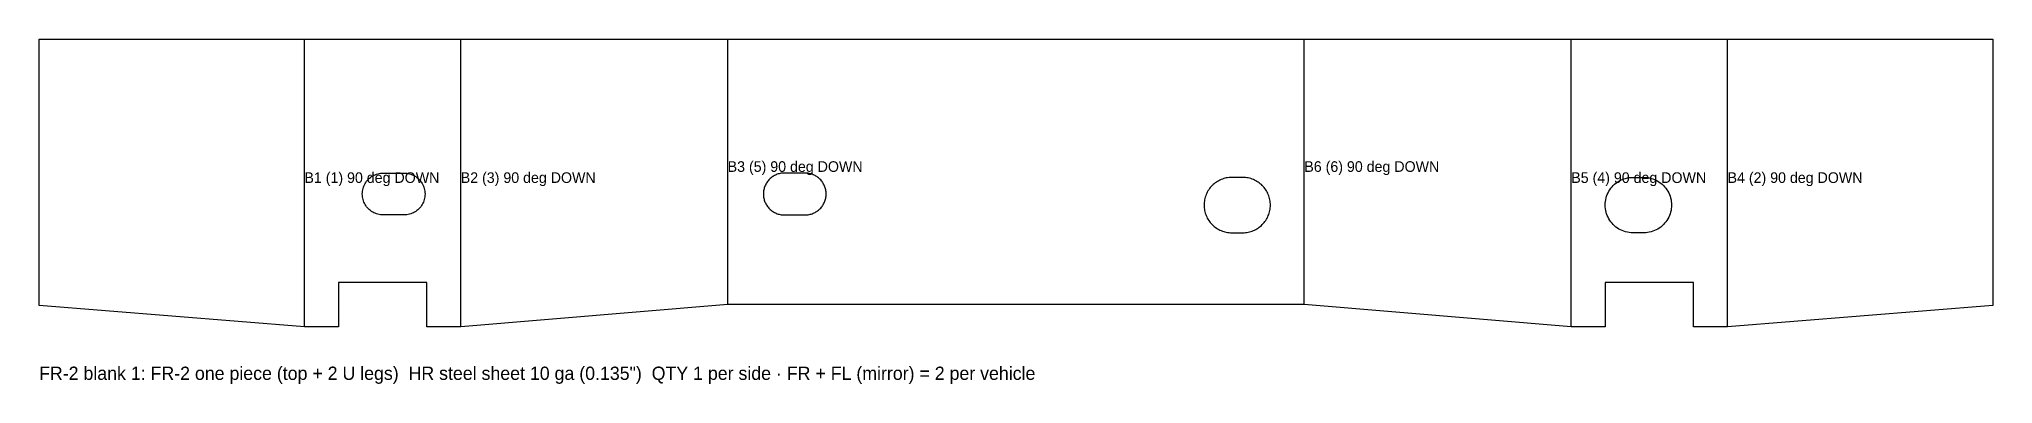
# Model space of a CAD drawing. Header units: inches. Extents: x 0 to 22.1, y -0.6 to 3.2.
import ezdxf

# ---------------------------------------------------------------- set-up
doc = ezdxf.new("R2010")
doc.units = ezdxf.units.IN
doc.header["$MEASUREMENT"] = 0
for name, color, linetype in [('BEND', 5, 'Continuous'), ('CUT', 7, 'Continuous'), ('DRILL_LATER', 1, 'Continuous'), ('TEXT', 3, 'Continuous')]:
    doc.layers.add(name, color=color, linetype=linetype)

msp = doc.modelspace()

# ---------------------------------------------------------------- linework, layer by layer
at = {"layer": 'BEND'}
for p, q in [((2.9986, 0), (2.9986, 3.25)), ((4.7648, 0), (4.7648, 3.25)), ((7.7811, 0.25), (7.7811, 3.25)), ((14.2973, 0.25), (14.2973, 3.25)), ((17.3135, 0), (17.3135, 3.25)), ((19.0798, 0), (19.0798, 3.25))]:
    msp.add_line(p, q, dxfattribs=at)
at = {"layer": 'CUT'}
for points in [[(19.0798, 0), (18.6967, 0), (18.6967, 0.5), (17.6967, 0.5), (17.6967, 0), (17.3135, 0), (14.2973, 0.25), (7.7811, 0.25), (4.7648, 0), (4.3817, 0), (4.3817, 0.5), (3.3817, 0.5), (3.3817, 0), (2.9986, 0), (0, 0.2397), (0, 3.25), (22.0784, 3.25), (22.0784, 0.2397), (19.0798, 0)], [(8.4095, 1.7359), (8.3979, 1.7351), (8.3864, 1.7336), (8.375, 1.7317), (8.3637, 1.7291), (8.3525, 1.726), (8.3415, 1.7224), (8.3307, 1.7182), (8.3201, 1.7135), (8.3097, 1.7083), (8.2996, 1.7026), (8.2898, 1.6964), (8.2803, 1.6897), (8.2712, 1.6826), (8.2624, 1.675), (8.254, 1.667), (8.246, 1.6586), (8.2385, 1.6498), (8.2313, 1.6407), (8.2247, 1.6312), (8.2185, 1.6214), (8.2127, 1.6113), (8.2075, 1.601), (8.2028, 1.5904), (8.1987, 1.5796), (8.195, 1.5686), (8.1919, 1.5574), (8.1894, 1.5461), (8.1874, 1.5347), (8.186, 1.5232), (8.1851, 1.5116), (8.1848, 1.5), (8.1851, 1.4884), (8.186, 1.4768), (8.1874, 1.4653), (8.1894, 1.4539), (8.1919, 1.4426), (8.195, 1.4314), (8.1987, 1.4204), (8.2028, 1.4096), (8.2075, 1.399), (8.2127, 1.3887), (8.2185, 1.3786), (8.2247, 1.3688), (8.2313, 1.3593), (8.2385, 1.3502), (8.246, 1.3414), (8.254, 1.333), (8.2624, 1.325), (8.2712, 1.3174), (8.2803, 1.3103), (8.2898, 1.3036), (8.2996, 1.2974), (8.3097, 1.2917), (8.3201, 1.2865), (8.3307, 1.2818), (8.3415, 1.2776), (8.3525, 1.274), (8.3637, 1.2709), (8.375, 1.2683), (8.3864, 1.2664), (8.3979, 1.2649), (8.4095, 1.2641), (8.421, 1.2638), (8.6573, 1.2638), (8.6689, 1.2641), (8.6805, 1.2649), (8.692, 1.2664), (8.7034, 1.2683), (8.7147, 1.2709), (8.7259, 1.274), (8.7369, 1.2776), (8.7477, 1.2818), (8.7583, 1.2865), (8.7687, 1.2917), (8.7788, 1.2974), (8.7886, 1.3036), (8.798, 1.3103), (8.8072, 1.3174), (8.816, 1.325), (8.8244, 1.333), (8.8324, 1.3414), (8.8399, 1.3502), (8.8471, 1.3593), (8.8537, 1.3688), (8.8599, 1.3786), (8.8657, 1.3887), (8.8709, 1.399), (8.8756, 1.4096), (8.8797, 1.4204), (8.8834, 1.4314), (8.8865, 1.4426), (8.889, 1.4539), (8.891, 1.4653), (8.8924, 1.4768), (8.8933, 1.4884), (8.8935, 1.5), (8.8933, 1.5116), (8.8924, 1.5232), (8.891, 1.5347), (8.889, 1.5461), (8.8865, 1.5574), (8.8834, 1.5686), (8.8797, 1.5796), (8.8756, 1.5904), (8.8709, 1.601), (8.8657, 1.6113), (8.8599, 1.6214), (8.8537, 1.6312), (8.8471, 1.6407), (8.8399, 1.6498), (8.8324, 1.6586), (8.8244, 1.667), (8.816, 1.675), (8.8072, 1.6826), (8.798, 1.6897), (8.7886, 1.6964), (8.7788, 1.7026), (8.7687, 1.7083), (8.7583, 1.7135), (8.7477, 1.7182), (8.7369, 1.7224), (8.7259, 1.726), (8.7147, 1.7291), (8.7034, 1.7317), (8.692, 1.7336), (8.6805, 1.7351), (8.6689, 1.7359), (8.6573, 1.7362), (8.421, 1.7362), (8.4095, 1.7359)], [(13.4767, 1.6875), (13.4614, 1.6871), (13.4461, 1.686), (13.4308, 1.6841), (13.4157, 1.6815), (13.4008, 1.6781), (13.386, 1.674), (13.3714, 1.6692), (13.3571, 1.6637), (13.3431, 1.6575), (13.3294, 1.6506), (13.316, 1.643), (13.3031, 1.6348), (13.2905, 1.626), (13.2784, 1.6166), (13.2668, 1.6065), (13.2557, 1.596), (13.2451, 1.5849), (13.2351, 1.5732), (13.2257, 1.5612), (13.2169, 1.5486), (13.2087, 1.5357), (13.2011, 1.5223), (13.1942, 1.5086), (13.188, 1.4946), (13.1825, 1.4803), (13.1777, 1.4657), (13.1736, 1.4509), (13.1702, 1.436), (13.1676, 1.4209), (13.1657, 1.4056), (13.1646, 1.3903), (13.1642, 1.375), (13.1646, 1.3597), (13.1657, 1.3444), (13.1676, 1.3291), (13.1702, 1.314), (13.1736, 1.2991), (13.1777, 1.2843), (13.1825, 1.2697), (13.188, 1.2554), (13.1942, 1.2414), (13.2011, 1.2277), (13.2087, 1.2143), (13.2169, 1.2014), (13.2257, 1.1888), (13.2351, 1.1768), (13.2451, 1.1651), (13.2557, 1.154), (13.2668, 1.1435), (13.2784, 1.1334), (13.2905, 1.124), (13.3031, 1.1152), (13.316, 1.107), (13.3294, 1.0994), (13.3431, 1.0925), (13.3571, 1.0863), (13.3714, 1.0808), (13.386, 1.076), (13.4008, 1.0719), (13.4157, 1.0685), (13.4308, 1.0659), (13.4461, 1.064), (13.4614, 1.0629), (13.4767, 1.0625), (13.6017, 1.0625), (13.617, 1.0629), (13.6323, 1.064), (13.6475, 1.0659), (13.6627, 1.0685), (13.6776, 1.0719), (13.6924, 1.076), (13.707, 1.0808), (13.7213, 1.0863), (13.7353, 1.0925), (13.749, 1.0994), (13.7624, 1.107), (13.7753, 1.1152), (13.7879, 1.124), (13.7999, 1.1334), (13.8116, 1.1435), (13.8227, 1.154), (13.8332, 1.1651), (13.8433, 1.1768), (13.8527, 1.1888), (13.8615, 1.2014), (13.8697, 1.2143), (13.8773, 1.2277), (13.8842, 1.2414), (13.8904, 1.2554), (13.8959, 1.2697), (13.9007, 1.2843), (13.9048, 1.2991), (13.9082, 1.314), (13.9108, 1.3291), (13.9127, 1.3444), (13.9138, 1.3597), (13.9142, 1.375), (13.9138, 1.3903), (13.9127, 1.4056), (13.9108, 1.4209), (13.9082, 1.436), (13.9048, 1.4509), (13.9007, 1.4657), (13.8959, 1.4803), (13.8904, 1.4946), (13.8842, 1.5086), (13.8773, 1.5223), (13.8697, 1.5357), (13.8615, 1.5486), (13.8527, 1.5612), (13.8433, 1.5732), (13.8332, 1.5849), (13.8227, 1.596), (13.8116, 1.6065), (13.7999, 1.6166), (13.7879, 1.626), (13.7753, 1.6348), (13.7624, 1.643), (13.749, 1.6506), (13.7353, 1.6575), (13.7213, 1.6637), (13.707, 1.6692), (13.6924, 1.674), (13.6776, 1.6781), (13.6627, 1.6815), (13.6475, 1.6841), (13.6323, 1.686), (13.617, 1.6871), (13.6017, 1.6875), (13.4767, 1.6875)]]:
    msp.add_lwpolyline(points, close=True, dxfattribs=at)
at = {"layer": 'DRILL_LATER'}
for points in [[(4.1249, 1.7362), (4.1403, 1.7357), (4.1557, 1.7342), (4.171, 1.7317), (4.186, 1.7282), (4.2008, 1.7237), (4.2153, 1.7182), (4.2294, 1.7118), (4.243, 1.7046), (4.2561, 1.6964), (4.2687, 1.6874), (4.2806, 1.6776), (4.2919, 1.667), (4.3025, 1.6557), (4.3123, 1.6438), (4.3213, 1.6312), (4.3294, 1.6181), (4.3367, 1.6045), (4.3431, 1.5904), (4.3485, 1.5759), (4.353, 1.5611), (4.3565, 1.5461), (4.3591, 1.5308), (4.3606, 1.5154), (4.3611, 1.5), (4.3606, 1.4846), (4.3591, 1.4692), (4.3565, 1.4539), (4.353, 1.4389), (4.3485, 1.4241), (4.3431, 1.4096), (4.3367, 1.3955), (4.3294, 1.3819), (4.3213, 1.3688), (4.3123, 1.3562), (4.3025, 1.3443), (4.2919, 1.333), (4.2806, 1.3224), (4.2687, 1.3126), (4.2561, 1.3036), (4.243, 1.2954), (4.2294, 1.2882), (4.2153, 1.2818), (4.2008, 1.2763), (4.186, 1.2718), (4.171, 1.2683), (4.1557, 1.2658), (4.1403, 1.2643), (4.1249, 1.2638), (3.8886, 1.2638), (3.8731, 1.2643), (3.8578, 1.2658), (3.8425, 1.2683), (3.8274, 1.2718), (3.8127, 1.2763), (3.7982, 1.2818), (3.7841, 1.2882), (3.7705, 1.2954), (3.7574, 1.3036), (3.7448, 1.3126), (3.7328, 1.3224), (3.7216, 1.333), (3.711, 1.3443), (3.7012, 1.3562), (3.6922, 1.3688), (3.684, 1.3819), (3.6767, 1.3955), (3.6704, 1.4096), (3.6649, 1.4241), (3.6604, 1.4389), (3.6569, 1.4539), (3.6544, 1.4692), (3.6529, 1.4846), (3.6524, 1.5), (3.6529, 1.5154), (3.6544, 1.5308), (3.6569, 1.5461), (3.6604, 1.5611), (3.6649, 1.5759), (3.6704, 1.5904), (3.6767, 1.6045), (3.684, 1.6181), (3.6922, 1.6312), (3.7012, 1.6438), (3.711, 1.6557), (3.7216, 1.667), (3.7328, 1.6776), (3.7448, 1.6874), (3.7574, 1.6964), (3.7705, 1.7046), (3.7841, 1.7118), (3.7982, 1.7182), (3.8127, 1.7237), (3.8274, 1.7282), (3.8425, 1.7317), (3.8578, 1.7342), (3.8731, 1.7357), (3.8886, 1.7362), (4.1249, 1.7362)], [(18.1342, 1.6875), (18.1546, 1.6868), (18.1749, 1.6848), (18.1951, 1.6815), (18.215, 1.6769), (18.2346, 1.6709), (18.2537, 1.6637), (18.2724, 1.6553), (18.2904, 1.6456), (18.3078, 1.6348), (18.3244, 1.6229), (18.3402, 1.6099), (18.3551, 1.596), (18.3691, 1.581), (18.3821, 1.5652), (18.394, 1.5486), (18.4048, 1.5312), (18.4144, 1.5132), (18.4229, 1.4946), (18.4301, 1.4754), (18.436, 1.4559), (18.4407, 1.436), (18.444, 1.4158), (18.446, 1.3954), (18.4467, 1.375), (18.446, 1.3546), (18.444, 1.3342), (18.4407, 1.314), (18.436, 1.2941), (18.4301, 1.2746), (18.4229, 1.2554), (18.4144, 1.2368), (18.4048, 1.2188), (18.394, 1.2014), (18.3821, 1.1848), (18.3691, 1.169), (18.3551, 1.154), (18.3402, 1.1401), (18.3244, 1.1271), (18.3078, 1.1152), (18.2904, 1.1044), (18.2724, 1.0947), (18.2537, 1.0863), (18.2346, 1.0791), (18.215, 1.0731), (18.1951, 1.0685), (18.1749, 1.0652), (18.1546, 1.0632), (18.1342, 1.0625), (18.0092, 1.0625), (17.9887, 1.0632), (17.9684, 1.0652), (17.9482, 1.0685), (17.9283, 1.0731), (17.9087, 1.0791), (17.8896, 1.0863), (17.8709, 1.0947), (17.8529, 1.1044), (17.8355, 1.1152), (17.8189, 1.1271), (17.8031, 1.1401), (17.7882, 1.154), (17.7742, 1.169), (17.7612, 1.1848), (17.7493, 1.2014), (17.7385, 1.2188), (17.7289, 1.2368), (17.7204, 1.2554), (17.7132, 1.2746), (17.7073, 1.2941), (17.7027, 1.314), (17.6993, 1.3342), (17.6973, 1.3546), (17.6967, 1.375), (17.6973, 1.3954), (17.6993, 1.4158), (17.7027, 1.436), (17.7073, 1.4559), (17.7132, 1.4754), (17.7204, 1.4946), (17.7289, 1.5132), (17.7385, 1.5312), (17.7493, 1.5486), (17.7612, 1.5652), (17.7742, 1.581), (17.7882, 1.596), (17.8031, 1.6099), (17.8189, 1.6229), (17.8355, 1.6348), (17.8529, 1.6456), (17.8709, 1.6553), (17.8896, 1.6637), (17.9087, 1.6709), (17.9283, 1.6769), (17.9482, 1.6815), (17.9684, 1.6848), (17.9887, 1.6868), (18.0092, 1.6875), (18.1342, 1.6875)]]:
    msp.add_lwpolyline(points, close=True, dxfattribs=at)

# ---------------------------------------------------------------- texts
at = {"layer": 'TEXT'}
for s, height, p in [('B3 (5) 90 deg DOWN', 0.12, (7.7811, 1.75)), ('B6 (6) 90 deg DOWN', 0.12, (14.2973, 1.75)), ('B1 (1) 90 deg DOWN', 0.12, (2.9986, 1.625)), ('B2 (3) 90 deg DOWN', 0.12, (4.7648, 1.625)), ('B5 (4) 90 deg DOWN', 0.12, (17.3135, 1.625)), ('B4 (2) 90 deg DOWN', 0.12, (19.0798, 1.625)), ('FR-2 blank 1: FR-2 one piece (top + 2 U legs)  HR steel sheet 10 ga (0.135")  QTY 1 per side · FR + FL (mirror) = 2 per vehicle', 0.15, (0, -0.6))]:
    msp.add_text(s, height=height, dxfattribs=at).set_placement(p)

doc.saveas('drawing.dxf')
